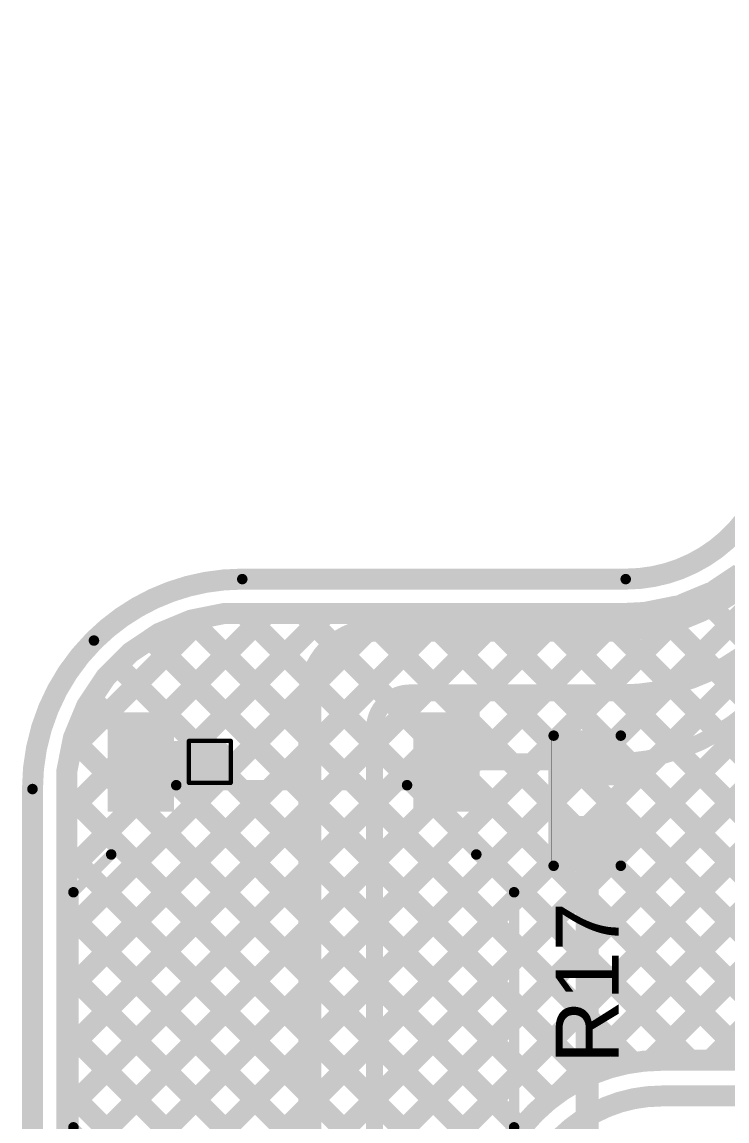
# Model space of a CAD drawing. Header units: inches. Extents: x 3 to 457, y -41 to 239.
# Drawn here: x 98.36 to 106.89, y 154.97 to 168.27 of the extents above; entities that cross this region are included whole.
import ezdxf

# ---------------------------------------------------------------- set-up
doc = ezdxf.new("R2010")
doc.units = ezdxf.units.IN
for name, color, linetype in [('Board Outline', 216, 'Continuous'), ('Bottom Layer', 5, 'Continuous'), ('Drill Drawing', 1, 'Continuous'), ('Fabrication', 76, 'Continuous'), ('Top Layer', 1, 'Continuous'), ('Top Overlay', 2, 'Continuous'), ('Top Paste', 8, 'Continuous'), ('Top Solder', 216, 'Continuous'), ('Via Holes', 16, 'Continuous')]:
    doc.layers.add(name, color=color, linetype=linetype)
doc.styles.add('Arial', font='', dxfattribs={"height": 0.2})
doc.styles.get('Arial').set_extended_font_data('Arial')

# ---------------------------------------------------------------- blocks, each defined once
blk = doc.blocks.new('TC_0522C_1_7_260G__116')
at = {"layer": 'Top Layer'}
for points in [[(-3.49999935, 2.15000078), (-2.49999881, 2.15000078), (-2.49999881, 1.55000198), (-3.49999935, 1.55000198)], [(2.50000135, 2.15000078), (3.50000189, 2.15000078), (3.50000189, 1.55000198), (2.50000135, 1.55000198)], [(-3.49999935, -1.54999944), (-2.49999881, -1.54999944), (-2.49999881, -2.14999824), (-3.49999935, -2.14999824)], [(2.50000135, -1.54999944), (3.50000189, -1.54999944), (3.50000189, -2.14999824), (2.50000135, -2.14999824)]]:
    blk.add_hatch(color=1, dxfattribs=at).paths.add_polyline_path(points)
at = {"layer": 'Top Paste'}
for points in [[(-3.49999935, 2.15000078), (-2.49999881, 2.15000078), (-2.49999881, 1.55000198), (-3.49999935, 1.55000198)], [(2.50000135, 2.15000078), (3.50000189, 2.15000078), (3.50000189, 1.55000198), (2.50000135, 1.55000198)], [(-3.49999935, -1.54999944), (-2.49999881, -1.54999944), (-2.49999881, -2.14999824), (-3.49999935, -2.14999824)], [(2.50000135, -1.54999944), (3.50000189, -1.54999944), (3.50000189, -2.14999824), (2.50000135, -2.14999824)]]:
    blk.add_hatch(color=8, dxfattribs=at).paths.add_polyline_path(points)
at = {"layer": 'Top Solder'}
for points in [[(-3.60159935, 2.25160078), (-2.39839881, 2.25160078), (-2.39839881, 1.44840198), (-3.60159935, 1.44840198)], [(2.39840135, 2.25160078), (3.60160189, 2.25160078), (3.60160189, 1.44840198), (2.39840135, 1.44840198)], [(-3.60159935, -1.44839944), (-2.39839881, -1.44839944), (-2.39839881, -2.25159824), (-3.60159935, -2.25159824)], [(2.39840135, -1.44839944), (3.60160189, -1.44839944), (3.60160189, -2.25159824), (2.39840135, -2.25159824)]]:
    blk.add_hatch(color=216, dxfattribs=at).paths.add_polyline_path(points)
at = {"layer": 'Top Overlay'}
for points in [[(-1.42239746, 2.667, 0.127, 0.127, 0), (-1.87959746, 2.2098, 0.127, 0.127, 0)], [(-1.4224, 2.667, 0.127, 0.127, 0), (1.4224, 2.667, 0.127, 0.127, 0)], [(1.4224, 2.667, 0.127, 0.127, 0), (1.8796, 2.2098, 0.127, 0.127, 0)], [(-3.1496, 2.4638, 0.127, 0.127, 0), (-3.0226, 2.3368, 0.127, 0.127, 0)], [(-3.1496, 2.4638, 0.127, 0.127, 0), (-2.8956, 2.4638, 0.127, 0.127, 0)], [(-2.8956, 2.4638, 0.127, 0.127, 0), (-3.0226, 2.3368, 0.127, 0.127, 0)], [(2.7178, 1.4224, 0.127, 0.127, 0), (2.7178, -1.3716, 0.127, 0.127, 0)], [(-2.7178, 1.397, 0.127, 0.127, 0), (-2.71779746, -1.3716, 0.127, 0.127, 0)], [(-1.87959746, -2.20979746, 0.127, 0.127, 0), (-1.42239746, -2.66699746, 0.127, 0.127, 0)], [(1.8796, -2.20979746, 0.127, 0.127, 0), (1.4224, -2.66699746, 0.127, 0.127, 0)], [(-1.4224, -2.66699746, 0.127, 0.127, 0), (1.4224, -2.66699746, 0.127, 0.127, 0)]]:
    blk.add_lwpolyline(points, format="xyseb", dxfattribs=at)
for points in [[(-1.45415, 2.667, 0.0635, 0.0635, 1), (-1.39065, 2.667, 0.0635, 0.0635, 1)], [(-1.45414746, 2.667, 0.0635, 0.0635, 1), (-1.39064746, 2.667, 0.0635, 0.0635, 1)], [(1.39065, 2.667, 0.0635, 0.0635, 1), (1.45415, 2.667, 0.0635, 0.0635, 1)], [(1.39065, 2.667, 0.0635, 0.0635, 1), (1.45415, 2.667, 0.0635, 0.0635, 1)], [(-3.18135, 2.4638, 0.0635, 0.0635, 1), (-3.11785, 2.4638, 0.0635, 0.0635, 1)], [(-3.18135, 2.4638, 0.0635, 0.0635, 1), (-3.11785, 2.4638, 0.0635, 0.0635, 1)], [(-2.92735, 2.4638, 0.0635, 0.0635, 1), (-2.86385, 2.4638, 0.0635, 0.0635, 1)], [(-2.92735, 2.4638, 0.0635, 0.0635, 1), (-2.86385, 2.4638, 0.0635, 0.0635, 1)], [(-3.05435, 2.3368, 0.0635, 0.0635, 1), (-2.99085, 2.3368, 0.0635, 0.0635, 1)], [(-3.05435, 2.3368, 0.0635, 0.0635, 1), (-2.99085, 2.3368, 0.0635, 0.0635, 1)], [(-1.91134746, 2.2098, 0.0635, 0.0635, 1), (-1.84784746, 2.2098, 0.0635, 0.0635, 1)], [(1.84785, 2.2098, 0.0635, 0.0635, 1), (1.91135, 2.2098, 0.0635, 0.0635, 1)], [(2.68605, 1.4224, 0.0635, 0.0635, 1), (2.74955, 1.4224, 0.0635, 0.0635, 1)], [(-2.74955, 1.397, 0.0635, 0.0635, 1), (-2.68605, 1.397, 0.0635, 0.0635, 1)], [(-2.74954746, -1.3716, 0.0635, 0.0635, 1), (-2.68604746, -1.3716, 0.0635, 0.0635, 1)], [(2.68605, -1.3716, 0.0635, 0.0635, 1), (2.74955, -1.3716, 0.0635, 0.0635, 1)], [(-1.91134746, -2.20979746, 0.0635, 0.0635, 1), (-1.84784746, -2.20979746, 0.0635, 0.0635, 1)], [(1.84785, -2.20979746, 0.0635, 0.0635, 1), (1.91135, -2.20979746, 0.0635, 0.0635, 1)], [(-1.45415, -2.66699746, 0.0635, 0.0635, 1), (-1.39065, -2.66699746, 0.0635, 0.0635, 1)], [(-1.45414746, -2.66699746, 0.0635, 0.0635, 1), (-1.39064746, -2.66699746, 0.0635, 0.0635, 1)], [(1.39065, -2.66699746, 0.0635, 0.0635, 1), (1.45415, -2.66699746, 0.0635, 0.0635, 1)], [(1.39065, -2.66699746, 0.0635, 0.0635, 1), (1.45415, -2.66699746, 0.0635, 0.0635, 1)]]:
    blk.add_lwpolyline(points, format="xyseb", close=True, dxfattribs=at)
blk = doc.blocks.new('R___0402_219')
at = {"layer": 'Top Layer'}
for points in [[(-0.6985, -0.3175), (-0.6985, 0.3174999999999999), (-0.2413000000000001, 0.3175), (-0.2412999999999999, -0.3174999999999999)], [(0.2413000000000001, -0.3175), (0.2412999999999999, 0.3174999999999999), (0.6985, 0.3175), (0.6985, -0.3174999999999999)]]:
    blk.add_hatch(color=1, dxfattribs=at).paths.add_polyline_path(points)
at = {"layer": 'Top Paste'}
for points in [[(-0.6985, -0.3175), (-0.6985, 0.3174999999999999), (-0.2413000000000001, 0.3175), (-0.2412999999999999, -0.3174999999999999)], [(0.2413000000000001, -0.3175), (0.2412999999999999, 0.3174999999999999), (0.6985, 0.3175), (0.6985, -0.3174999999999999)]]:
    blk.add_hatch(color=8, dxfattribs=at).paths.add_polyline_path(points)
at = {"layer": 'Top Solder'}
for points in [[(-0.75350116, -0.3725011600000001), (-0.75350116, 0.3725011599999999), (-0.18629884, 0.3725011600000001), (-0.1862988399999999, -0.3725011599999999)], [(0.18629884, -0.3725011600000001), (0.1862988399999999, 0.3725011599999999), (0.75350116, 0.3725011600000001), (0.75350116, -0.3725011599999999)]]:
    blk.add_hatch(color=216, dxfattribs=at).paths.add_polyline_path(points)
at = {"layer": 'Top Overlay'}
for points in [[(-0.7874, -0.4064, 0.127, 0.127, 0), (-0.7874, 0.4064, 0.127, 0.127, 0)], [(0.7874, 0.4064, 0.127, 0.127, 0), (-0.7874, 0.4064, 0.127, 0.127, 0)], [(0.7874, -0.4064, 0.127, 0.127, 0), (0.7874, 0.4064, 0.127, 0.127, 0)], [(0.7874, -0.4064, 0.127, 0.127, 0), (-0.7874, -0.4064, 0.127, 0.127, 0)], [(0.8128, -0.4318, 0.0032258, 0.0032258, 0), (-0.8128, -0.4318, 0.0032258, 0.0032258, 0)]]:
    blk.add_lwpolyline(points, format="xyseb", dxfattribs=at)
for points in [[(-0.8191499999999999, 0.4064, 0.0635, 0.0635, 1), (-0.7556499999999999, 0.4064, 0.0635, 0.0635, 1)], [(-0.8191499999999999, 0.4064, 0.0635, 0.0635, 1), (-0.7556499999999999, 0.4064, 0.0635, 0.0635, 1)], [(0.7556499999999999, 0.4064, 0.0635, 0.0635, 1), (0.8191499999999999, 0.4064, 0.0635, 0.0635, 1)], [(0.7556499999999999, 0.4064, 0.0635, 0.0635, 1), (0.8191499999999999, 0.4064, 0.0635, 0.0635, 1)], [(-0.8191499999999999, -0.4064, 0.0635, 0.0635, 1), (-0.7556499999999999, -0.4064, 0.0635, 0.0635, 1)], [(-0.8191499999999999, -0.4064, 0.0635, 0.0635, 1), (-0.7556499999999999, -0.4064, 0.0635, 0.0635, 1)], [(0.7556499999999999, -0.4064, 0.0635, 0.0635, 1), (0.8191499999999999, -0.4064, 0.0635, 0.0635, 1)], [(0.7556499999999999, -0.4064, 0.0635, 0.0635, 1), (0.8191499999999999, -0.4064, 0.0635, 0.0635, 1)], [(-0.81360518, -0.4318, 0.0016129, 0.0016129, 1), (-0.8119948199999999, -0.4318, 0.0016129, 0.0016129, 1)], [(0.8119948199999999, -0.4318, 0.0016129, 0.0016129, 1), (0.81360518, -0.4318, 0.0016129, 0.0016129, 1)]]:
    blk.add_lwpolyline(points, format="xyseb", close=True, dxfattribs=at)

msp = doc.modelspace()

# ---------------------------------------------------------------- hatches: boundary and pattern name
at = {"layer": 'Bottom Layer'}
h = msp.add_hatch(color=5, dxfattribs=at)
edge = h.paths.add_edge_path()
edge.add_arc((100.63055566, 159.31331612), 0.2999994, 0, 360)
at = {"layer": 'Top Layer'}
h = msp.add_hatch(color=1, dxfattribs=at)
edge = h.paths.add_edge_path()
edge.add_arc((100.63055566, 159.31331612), 0.2999994, 0, 360)
at = {"layer": 'Via Holes'}
h = msp.add_hatch(color=7, dxfattribs=at)
edge = h.paths.add_edge_path()
edge.add_arc((100.63055566, 159.31331612), 0.1499997, 0, 360)

# ---------------------------------------------------------------- linework, layer by layer
at = {"layer": 'Board Outline'}
for points in [[(107.48068928, 163.34147418, 0.127, 0.127, -0.4142135623828077), (105.6642159, 161.5250008, 0.127, 0.127, 0)], [(99.22795242, 160.78140056, 0.127, 0.127, -0.198912367379658), (101.02316346, 161.5250008, 0.127, 0.127, 0)], [(101.02316346, 161.5250008, 0.127, 0.127, 0), (105.6642159, 161.5250008, 0.127, 0.127, 0)], [(98.48365621999999, 158.98451058, 0.127, 0.127, -0.198912367379658), (99.22795242, 160.78140056, 0.127, 0.127, 0)], [(98.48365621999999, 139.0714008, 0.127, 0.127, 0), (98.48365621999999, 158.98451058, 0.127, 0.127, 0)]]:
    msp.add_lwpolyline(points, format="xyseb", dxfattribs=at)
for points in [[(100.99141346, 161.5250008, 0.0635, 0.0635, 1), (101.05491346, 161.5250008, 0.0635, 0.0635, 1)], [(100.99141346, 161.5250008, 0.0635, 0.0635, 1), (101.05491346, 161.5250008, 0.0635, 0.0635, 1)], [(105.6324659, 161.5250008, 0.0635, 0.0635, 1), (105.6959659, 161.5250008, 0.0635, 0.0635, 1)], [(105.6324659, 161.5250008, 0.0635, 0.0635, 1), (105.6959659, 161.5250008, 0.0635, 0.0635, 1)], [(99.19620242, 160.78140056, 0.0635, 0.0635, 1), (99.25970242, 160.78140056, 0.0635, 0.0635, 1)], [(99.19620242, 160.78140056, 0.0635, 0.0635, 1), (99.25970242, 160.78140056, 0.0635, 0.0635, 1)], [(98.45190622, 158.98451058, 0.0635, 0.0635, 1), (98.51540621999999, 158.98451058, 0.0635, 0.0635, 1)], [(98.45190622, 158.98451058, 0.0635, 0.0635, 1), (98.51540621999999, 158.98451058, 0.0635, 0.0635, 1)]]:
    msp.add_lwpolyline(points, format="xyseb", close=True, dxfattribs=at)
at = {"layer": 'Bottom Layer'}
for points in [[(98.89800642, 152.94105048, 0.254, 0.254, 0), (114.09700066, 168.14004472, 0.254, 0.254, 0)], [(98.89800642, 152.22262926, 0.254, 0.254, 0), (114.81541934, 168.14004218, 0.254, 0.254, 0)], [(98.89800642, 151.50420804, 0.254, 0.254, 0), (115.53384056, 168.14004218, 0.254, 0.254, 0)], [(98.89800642, 150.0673656, 0.254, 0.254, 0), (116.970683, 168.14004218, 0.254, 0.254, 0)], [(98.89800642, 150.78578682, 0.254, 0.254, 0), (116.25226178, 168.14004218, 0.254, 0.254, 0)], [(104.86815958, 155.31909754, 0.254, 0.254, 0), (117.68910168, 168.14003964, 0.254, 0.254, 0)], [(105.96555134, 155.69806808, 0.254, 0.254, 0), (118.4075229, 168.14003964, 0.254, 0.254, 0)], [(106.68790448, 155.702, 0.254, 0.254, 0), (119.12594412, 168.14003964, 0.254, 0.254, 0)], [(106.75069582, 161.3949655, 0.254, 0.254, 0), (107.04677346, 161.59279848, 0.254, 0.254, 0)], [(106.35007432, 161.22040654, 0.254, 0.254, 0), (106.67905766, 161.356675, 0.254, 0.254, 0)], [(98.89800642, 153.6594717, 0.254, 0.254, 0), (106.53592104, 161.29738632, 0.254, 0.254, 0)], [(106.57892578, 161.31519934, 0.254, 0.254, 0), (112.19212512, 155.702, 0.254, 0.254, 0)], [(98.89800642, 155.09631414, 0.254, 0.254, 0), (104.91234288, 161.1106506, 0.254, 0.254, 0)], [(98.89800642, 154.37789292, 0.254, 0.254, 0), (105.6307641, 161.1106506, 0.254, 0.254, 0)], [(98.89800642, 156.53315658, 0.254, 0.254, 0), (103.4754979, 161.11064806, 0.254, 0.254, 0)], [(98.89800642, 157.2515778, 0.254, 0.254, 0), (102.75707668, 161.11064806, 0.254, 0.254, 0)], [(98.89800642, 155.81473536, 0.254, 0.254, 0), (104.19391912, 161.11064806, 0.254, 0.254, 0)], [(98.89800642, 157.96999902, 0.254, 0.254, 0), (102.03865292, 161.11064552, 0.254, 0.254, 0)], [(98.89800642, 158.68842024, 0.254, 0.254, 0), (101.3202317, 161.11064552, 0.254, 0.254, 0)], [(100.40347712, 161.02900484, 0.254, 0.254, 0), (100.81392334, 161.11064806, 0.254, 0.254, 0)], [(100.81392334, 161.11064806, 0.254, 0.254, 0), (101.02315584, 161.11064552, 0.254, 0.254, 0)], [(101.02316092, 161.11064552, 0.254, 0.254, 0), (105.6642159, 161.1106506, 0.254, 0.254, 0)], [(101.03610984, 161.11064552, 0.254, 0.254, 0), (106.44475536, 155.702, 0.254, 0.254, 0)], [(101.75453106, 161.11064552, 0.254, 0.254, 0), (107.16317658, 155.702, 0.254, 0.254, 0)], [(102.47294974, 161.11064806, 0.254, 0.254, 0), (107.8815978, 155.702, 0.254, 0.254, 0)], [(103.19137096, 161.11064806, 0.254, 0.254, 0), (108.60001902, 155.702, 0.254, 0.254, 0)], [(103.90979218, 161.11064806, 0.254, 0.254, 0), (109.31844024, 155.702, 0.254, 0.254, 0)], [(104.62821086, 161.1106506, 0.254, 0.254, 0), (110.03686146, 155.702, 0.254, 0.254, 0)], [(105.34663208, 161.1106506, 0.254, 0.254, 0), (110.75528268, 155.702, 0.254, 0.254, 0)], [(105.68454352, 161.11114844, 0.254, 0.254, 0), (105.86258482, 161.11989366, 0.254, 0.254, 0)], [(105.9230927, 161.12735618, 0.254, 0.254, 0), (106.2723427, 161.19682772, 0.254, 0.254, 0)], [(106.02756544, 161.14813846, 0.254, 0.254, 0), (111.4737039, 155.702, 0.254, 0.254, 0)], [(98.95085873999999, 159.45969378, 0.254, 0.254, 0), (100.54914612, 161.05798116, 0.254, 0.254, 0)], [(100.01685102, 160.86885784, 0.254, 0.254, 0), (100.40347712, 161.02900484, 0.254, 0.254, 0)], [(100.40054342, 161.02779072, 0.254, 0.254, 0), (105.75361628, 155.67471786, 0.254, 0.254, 0)], [(99.66889388, 160.63636148, 0.254, 0.254, 0), (100.01685102, 160.86885784, 0.254, 0.254, 0)], [(99.91146896, 160.79844396, 0.254, 0.254, 0), (105.20170476, 155.50820816, 0.254, 0.254, 0)], [(99.52094904, 160.48842172, 0.254, 0.254, 0), (99.66889388, 160.63636148, 0.254, 0.254, 0)], [(99.37282132, 160.34028892, 0.254, 0.254, 0), (99.52094396, 160.4884141, 0.254, 0.254, 0)], [(99.51201078, 160.47948092, 0.254, 0.254, 0), (104.75565282, 155.23583888, 0.254, 0.254, 0)], [(99.14006333999998, 159.99193554, 0.254, 0.254, 0), (99.37282132, 160.34028892, 0.254, 0.254, 0)], [(99.19656818, 160.0765023, 0.254, 0.254, 0), (104.3971623, 154.87590818, 0.254, 0.254, 0)], [(98.979736, 159.60487256, 0.254, 0.254, 0), (99.14006333999998, 159.99193554, 0.254, 0.254, 0)], [(98.89800642, 159.19398692, 0.254, 0.254, 0), (98.979736, 159.60487256, 0.254, 0.254, 0)], [(98.97476522, 159.57988404, 0.254, 0.254, 0), (104.12636274, 154.42828652, 0.254, 0.254, 0)], [(98.89800642, 158.98451058, 0.254, 0.254, 0), (98.89800642, 159.19398692, 0.254, 0.254, 0)], [(98.89800642, 140.2166868, 0.254, 0.254, 0), (98.89800642, 158.98451058, 0.254, 0.254, 0)], [(98.89800642, 158.93822162, 0.254, 0.254, 0), (103.96197902, 153.87424902, 0.254, 0.254, 0)], [(98.89800642, 158.2198004, 0.254, 0.254, 0), (103.93635296, 153.18145386, 0.254, 0.254, 0)], [(98.89800642, 157.50137918, 0.254, 0.254, 0), (103.93635296, 152.46303264, 0.254, 0.254, 0)], [(98.89800642, 156.78295796, 0.254, 0.254, 0), (103.93635296, 151.74461142, 0.254, 0.254, 0)], [(98.89800642, 156.06453674, 0.254, 0.254, 0), (103.93635296, 151.0261902, 0.254, 0.254, 0)], [(103.93635296, 153.54255296, 0.254, 0.254, -0.4142135623730951), (106.0958, 155.702, 0.254, 0.254, 0)], [(106.0958, 155.702, 0.254, 0.254, 0), (120.9802, 155.702, 0.254, 0.254, 0)], [(98.89800642, 155.34611552, 0.254, 0.254, 0), (103.93635296, 150.30776898, 0.254, 0.254, 0)], [(104.36815296, 153.54255296, 0.254, 0.254, -0.4142135623730951), (106.0958, 155.2702, 0.254, 0.254, 0)], [(106.0958, 155.2702, 0.254, 0.254, 0), (120.9802, 155.2702, 0.254, 0.254, 0)]]:
    msp.add_lwpolyline(points, format="xyseb", dxfattribs=at)
for points in [[(106.61555766, 161.356675, 0.127, 0.127, 1), (106.74255766, 161.356675, 0.127, 0.127, 1)], [(106.68719582, 161.3949655, 0.127, 0.127, 1), (106.81419582, 161.3949655, 0.127, 0.127, 1)], [(106.28657432, 161.22040654, 0.127, 0.127, 1), (106.41357432, 161.22040654, 0.127, 0.127, 1)], [(106.47242104, 161.29738632, 0.127, 0.127, 1), (106.59942104, 161.29738632, 0.127, 0.127, 1)], [(106.51542578, 161.31519934, 0.127, 0.127, 1), (106.64242578, 161.31519934, 0.127, 0.127, 1)], [(100.75042334, 161.11064806, 0.127, 0.127, 1), (100.87742334, 161.11064806, 0.127, 0.127, 1)], [(100.75042334, 161.11064806, 0.127, 0.127, 1), (100.87742334, 161.11064806, 0.127, 0.127, 1)], [(100.95965584, 161.11064552, 0.127, 0.127, 1), (101.08665584, 161.11064552, 0.127, 0.127, 1)], [(100.95966092, 161.11064552, 0.127, 0.127, 1), (101.08666092, 161.11064552, 0.127, 0.127, 1)], [(100.97260984, 161.11064552, 0.127, 0.127, 1), (101.09960984, 161.11064552, 0.127, 0.127, 1)], [(101.2567317, 161.11064552, 0.127, 0.127, 1), (101.3837317, 161.11064552, 0.127, 0.127, 1)], [(101.69103106, 161.11064552, 0.127, 0.127, 1), (101.81803106, 161.11064552, 0.127, 0.127, 1)], [(101.97515292, 161.11064552, 0.127, 0.127, 1), (102.10215292, 161.11064552, 0.127, 0.127, 1)], [(102.40944974, 161.11064806, 0.127, 0.127, 1), (102.53644974, 161.11064806, 0.127, 0.127, 1)], [(102.69357668, 161.11064806, 0.127, 0.127, 1), (102.82057668, 161.11064806, 0.127, 0.127, 1)], [(103.12787096, 161.11064806, 0.127, 0.127, 1), (103.25487096, 161.11064806, 0.127, 0.127, 1)], [(103.4119979, 161.11064806, 0.127, 0.127, 1), (103.5389979, 161.11064806, 0.127, 0.127, 1)], [(103.84629218, 161.11064806, 0.127, 0.127, 1), (103.97329218, 161.11064806, 0.127, 0.127, 1)], [(104.13041912, 161.11064806, 0.127, 0.127, 1), (104.25741912, 161.11064806, 0.127, 0.127, 1)], [(104.56471086, 161.1106506, 0.127, 0.127, 1), (104.69171086, 161.1106506, 0.127, 0.127, 1)], [(104.84884288, 161.1106506, 0.127, 0.127, 1), (104.97584288, 161.1106506, 0.127, 0.127, 1)], [(105.28313208, 161.1106506, 0.127, 0.127, 1), (105.41013208, 161.1106506, 0.127, 0.127, 1)], [(105.5672641, 161.1106506, 0.127, 0.127, 1), (105.6942641, 161.1106506, 0.127, 0.127, 1)], [(105.6007159, 161.1106506, 0.127, 0.127, 1), (105.7277159, 161.1106506, 0.127, 0.127, 1)], [(105.62104352, 161.11114844, 0.127, 0.127, 1), (105.74804352, 161.11114844, 0.127, 0.127, 1)], [(105.79908482, 161.11989366, 0.127, 0.127, 1), (105.92608482, 161.11989366, 0.127, 0.127, 1)], [(105.8595927, 161.12735618, 0.127, 0.127, 1), (105.9865927, 161.12735618, 0.127, 0.127, 1)], [(105.96406544, 161.14813846, 0.127, 0.127, 1), (106.09106544, 161.14813846, 0.127, 0.127, 1)], [(106.2088427, 161.19682772, 0.127, 0.127, 1), (106.3358427, 161.19682772, 0.127, 0.127, 1)], [(100.33704342, 161.02779072, 0.127, 0.127, 1), (100.46404342, 161.02779072, 0.127, 0.127, 1)], [(100.33997712, 161.02900484, 0.127, 0.127, 1), (100.46697712, 161.02900484, 0.127, 0.127, 1)], [(100.33997712, 161.02900484, 0.127, 0.127, 1), (100.46697712, 161.02900484, 0.127, 0.127, 1)], [(100.48564612, 161.05798116, 0.127, 0.127, 1), (100.61264612, 161.05798116, 0.127, 0.127, 1)], [(99.95335102, 160.86885784, 0.127, 0.127, 1), (100.08035102, 160.86885784, 0.127, 0.127, 1)], [(99.95335102, 160.86885784, 0.127, 0.127, 1), (100.08035102, 160.86885784, 0.127, 0.127, 1)], [(99.84796895999999, 160.79844396, 0.127, 0.127, 1), (99.97496896, 160.79844396, 0.127, 0.127, 1)], [(99.60539388, 160.63636148, 0.127, 0.127, 1), (99.73239387999999, 160.63636148, 0.127, 0.127, 1)], [(99.60539388, 160.63636148, 0.127, 0.127, 1), (99.73239387999999, 160.63636148, 0.127, 0.127, 1)], [(99.44851077999999, 160.47948092, 0.127, 0.127, 1), (99.57551078, 160.47948092, 0.127, 0.127, 1)], [(99.45744395999999, 160.4884141, 0.127, 0.127, 1), (99.58444396, 160.4884141, 0.127, 0.127, 1)], [(99.45744903999999, 160.48842172, 0.127, 0.127, 1), (99.58444904, 160.48842172, 0.127, 0.127, 1)], [(99.30932132, 160.34028892, 0.127, 0.127, 1), (99.43632131999999, 160.34028892, 0.127, 0.127, 1)], [(99.30932132, 160.34028892, 0.127, 0.127, 1), (99.43632131999999, 160.34028892, 0.127, 0.127, 1)], [(99.13306818, 160.0765023, 0.127, 0.127, 1), (99.26006817999999, 160.0765023, 0.127, 0.127, 1)], [(99.07656333999999, 159.99193554, 0.127, 0.127, 1), (99.20356334, 159.99193554, 0.127, 0.127, 1)], [(99.07656333999999, 159.99193554, 0.127, 0.127, 1), (99.20356334, 159.99193554, 0.127, 0.127, 1)], [(98.916236, 159.60487256, 0.127, 0.127, 1), (99.043236, 159.60487256, 0.127, 0.127, 1)], [(98.916236, 159.60487256, 0.127, 0.127, 1), (99.043236, 159.60487256, 0.127, 0.127, 1)], [(98.91126521999999, 159.57988404, 0.127, 0.127, 1), (99.03826522, 159.57988404, 0.127, 0.127, 1)], [(98.88735874, 159.45969378, 0.127, 0.127, 1), (99.01435873999999, 159.45969378, 0.127, 0.127, 1)], [(98.83450642, 159.19398692, 0.127, 0.127, 1), (98.96150641999999, 159.19398692, 0.127, 0.127, 1)], [(98.83450642, 159.19398692, 0.127, 0.127, 1), (98.96150641999999, 159.19398692, 0.127, 0.127, 1)], [(98.83450642, 158.98451058, 0.127, 0.127, 1), (98.96150641999999, 158.98451058, 0.127, 0.127, 1)], [(98.83450642, 158.98451058, 0.127, 0.127, 1), (98.96150641999999, 158.98451058, 0.127, 0.127, 1)], [(98.83450642, 158.93822162, 0.127, 0.127, 1), (98.96150641999999, 158.93822162, 0.127, 0.127, 1)], [(98.83450642, 158.68842024, 0.127, 0.127, 1), (98.96150641999999, 158.68842024, 0.127, 0.127, 1)], [(98.83450642, 158.2198004, 0.127, 0.127, 1), (98.96150641999999, 158.2198004, 0.127, 0.127, 1)], [(98.83450642, 157.96999902, 0.127, 0.127, 1), (98.96150641999999, 157.96999902, 0.127, 0.127, 1)], [(98.83450642, 157.50137918, 0.127, 0.127, 1), (98.96150641999999, 157.50137918, 0.127, 0.127, 1)], [(98.83450642, 157.2515778, 0.127, 0.127, 1), (98.96150641999999, 157.2515778, 0.127, 0.127, 1)], [(98.83450642, 156.78295796, 0.127, 0.127, 1), (98.96150641999999, 156.78295796, 0.127, 0.127, 1)], [(98.83450642, 156.53315658, 0.127, 0.127, 1), (98.96150641999999, 156.53315658, 0.127, 0.127, 1)], [(98.83450642, 156.06453674, 0.127, 0.127, 1), (98.96150641999999, 156.06453674, 0.127, 0.127, 1)], [(98.83450642, 155.81473536, 0.127, 0.127, 1), (98.96150641999999, 155.81473536, 0.127, 0.127, 1)], [(105.69011628, 155.67471786, 0.127, 0.127, 1), (105.81711628, 155.67471786, 0.127, 0.127, 1)], [(105.90205134, 155.69806808, 0.127, 0.127, 1), (106.02905134, 155.69806808, 0.127, 0.127, 1)], [(106.0323, 155.702, 0.127, 0.127, 1), (106.1593, 155.702, 0.127, 0.127, 1)], [(106.0323, 155.702, 0.127, 0.127, 1), (106.1593, 155.702, 0.127, 0.127, 1)], [(106.38125536, 155.702, 0.127, 0.127, 1), (106.50825536, 155.702, 0.127, 0.127, 1)], [(106.62440448, 155.702, 0.127, 0.127, 1), (106.75140448, 155.702, 0.127, 0.127, 1)], [(105.13820476, 155.50820816, 0.127, 0.127, 1), (105.26520476, 155.50820816, 0.127, 0.127, 1)], [(98.83450642, 155.34611552, 0.127, 0.127, 1), (98.96150641999999, 155.34611552, 0.127, 0.127, 1)], [(104.69215282, 155.23583888, 0.127, 0.127, 1), (104.81915282, 155.23583888, 0.127, 0.127, 1)], [(104.80465958, 155.31909754, 0.127, 0.127, 1), (104.93165958, 155.31909754, 0.127, 0.127, 1)], [(106.0323, 155.2702, 0.127, 0.127, 1), (106.1593, 155.2702, 0.127, 0.127, 1)], [(106.0323, 155.2702, 0.127, 0.127, 1), (106.1593, 155.2702, 0.127, 0.127, 1)], [(98.83450642, 155.09631414, 0.127, 0.127, 1), (98.96150641999999, 155.09631414, 0.127, 0.127, 1)], [(104.3336623, 154.87590818, 0.127, 0.127, 1), (104.4606623, 154.87590818, 0.127, 0.127, 1)]]:
    msp.add_lwpolyline(points, format="xyseb", close=True, dxfattribs=at)
at = {"layer": 'Drill Drawing'}
for points in [[(100.37655566, 159.56731612, 0.0508, 0.0508, 0), (100.88455566, 159.56731612, 0.0508, 0.0508, 0)], [(100.37655566, 159.05931612, 0.0508, 0.0508, 0), (100.37655566, 159.56731612, 0.0508, 0.0508, 0)], [(100.88455566, 159.05931612, 0.0508, 0.0508, 0), (100.88455566, 159.56731612, 0.0508, 0.0508, 0)], [(100.37655566, 159.05931612, 0.0508, 0.0508, 0), (100.88455566, 159.05931612, 0.0508, 0.0508, 0)]]:
    msp.add_lwpolyline(points, format="xyseb", dxfattribs=at)
for points in [[(100.36385566, 159.56731612, 0.0254, 0.0254, 1), (100.38925566, 159.56731612, 0.0254, 0.0254, 1)], [(100.36385566, 159.56731612, 0.0254, 0.0254, 1), (100.38925566, 159.56731612, 0.0254, 0.0254, 1)], [(100.87185566, 159.56731612, 0.0254, 0.0254, 1), (100.89725566, 159.56731612, 0.0254, 0.0254, 1)], [(100.87185566, 159.56731612, 0.0254, 0.0254, 1), (100.89725566, 159.56731612, 0.0254, 0.0254, 1)], [(100.36385566, 159.05931612, 0.0254, 0.0254, 1), (100.38925566, 159.05931612, 0.0254, 0.0254, 1)], [(100.36385566, 159.05931612, 0.0254, 0.0254, 1), (100.38925566, 159.05931612, 0.0254, 0.0254, 1)], [(100.87185566, 159.05931612, 0.0254, 0.0254, 1), (100.89725566, 159.05931612, 0.0254, 0.0254, 1)], [(100.87185566, 159.05931612, 0.0254, 0.0254, 1), (100.89725566, 159.05931612, 0.0254, 0.0254, 1)]]:
    msp.add_lwpolyline(points, format="xyseb", close=True, dxfattribs=at)
at = {"layer": 'Fabrication'}
for points in [[(107.48068928, 163.34147418, 0.254, 0.254, -0.4142135623828077), (105.6642159, 161.5250008, 0.254, 0.254, 0)], [(99.22795242, 160.78140056, 0.254, 0.254, -0.198912367379658), (101.02316346, 161.5250008, 0.254, 0.254, 0)], [(101.02316346, 161.5250008, 0.254, 0.254, 0), (105.6642159, 161.5250008, 0.254, 0.254, 0)], [(98.48365621999999, 158.98451058, 0.254, 0.254, -0.198912367379658), (99.22795242, 160.78140056, 0.254, 0.254, 0)], [(98.48365621999999, 139.0714008, 0.254, 0.254, 0), (98.48365621999999, 158.98451058, 0.254, 0.254, 0)]]:
    msp.add_lwpolyline(points, format="xyseb", dxfattribs=at)
for points in [[(100.95966346, 161.5250008, 0.127, 0.127, 1), (101.08666346, 161.5250008, 0.127, 0.127, 1)], [(100.95966346, 161.5250008, 0.127, 0.127, 1), (101.08666346, 161.5250008, 0.127, 0.127, 1)], [(105.6007159, 161.5250008, 0.127, 0.127, 1), (105.7277159, 161.5250008, 0.127, 0.127, 1)], [(105.6007159, 161.5250008, 0.127, 0.127, 1), (105.7277159, 161.5250008, 0.127, 0.127, 1)], [(99.16445241999999, 160.78140056, 0.127, 0.127, 1), (99.29145241999998, 160.78140056, 0.127, 0.127, 1)], [(99.16445241999999, 160.78140056, 0.127, 0.127, 1), (99.29145241999998, 160.78140056, 0.127, 0.127, 1)], [(98.42015622, 158.98451058, 0.127, 0.127, 1), (98.54715621999999, 158.98451058, 0.127, 0.127, 1)], [(98.42015622, 158.98451058, 0.127, 0.127, 1), (98.54715621999999, 158.98451058, 0.127, 0.127, 1)]]:
    msp.add_lwpolyline(points, format="xyseb", close=True, dxfattribs=at)
at = {"layer": 'Top Layer'}
for points in [[(107.29432694, 161.65204398, 0.2794, 0.2794, -0.198912367379658), (105.49827516, 160.90809576, 0.2794, 0.2794, 0)], [(101.84182832, 160.09893304, 0.2794, 0.2794, -0.4142135623730951), (102.65099104, 160.90809576, 0.2794, 0.2794, 0)], [(102.65099104, 160.90809576, 0.2794, 0.2794, 0), (105.49827516, 160.90809576, 0.2794, 0.2794, 0)], [(107.39834502, 160.89294974, 0.2032, 0.2032, -0.198912367379658), (105.60229324, 160.14900152, 0.2032, 0.2032, 0)], [(101.84182832, 150.54366386, 0.2794, 0.2794, 0), (101.84182832, 160.09893304, 0.2794, 0.2794, 0)], [(102.6234168, 159.71642936, 0.2032, 0.2032, -0.4142135623730951), (103.05598896, 160.14900152, 0.2032, 0.2032, 0)], [(103.05598896, 160.14900152, 0.2032, 0.2032, 0), (105.60229324, 160.14900152, 0.2032, 0.2032, 0)], [(107.2884062, 160.0572618, 0.2032, 0.2032, -0.198912367379658), (105.49235442, 159.31331358, 0.2032, 0.2032, 0)], [(102.6234168, 151.80851274, 0.2032, 0.2032, 0), (102.6234168, 159.71642936, 0.2032, 0.2032, 0)], [(99.79622408, 159.31331612, 0.508, 0.508, 0), (100.63055566, 159.31331612, 0.508, 0.508, 0)], [(103.4962243, 159.31331612, 0.2032, 0.2032, 0), (103.49622684, 159.31331358, 0.2032, 0.2032, 0)], [(103.49622684, 159.31331358, 0.2032, 0.2032, 0), (105.19853738, 159.31331358, 0.2032, 0.2032, 0)], [(105.19853738, 159.31331358, 0.2032, 0.2032, 0), (105.49235442, 159.31331358, 0.2032, 0.2032, 0)], [(105.19853738, 151.51551358, 0.2794, 0.2794, 0), (105.19853738, 158.37351358, 0.2794, 0.2794, 0)]]:
    msp.add_lwpolyline(points, format="xyseb", dxfattribs=at)
for points in [[(102.58114104, 160.90809576, 0.1397, 0.1397, 1), (102.72084104, 160.90809576, 0.1397, 0.1397, 1)], [(102.58114104, 160.90809576, 0.1397, 0.1397, 1), (102.72084104, 160.90809576, 0.1397, 0.1397, 1)], [(105.42842516, 160.90809576, 0.1397, 0.1397, 1), (105.56812516, 160.90809576, 0.1397, 0.1397, 1)], [(105.42842516, 160.90809576, 0.1397, 0.1397, 1), (105.56812516, 160.90809576, 0.1397, 0.1397, 1)], [(101.77197832, 160.09893304, 0.1397, 0.1397, 1), (101.91167832, 160.09893304, 0.1397, 0.1397, 1)], [(101.77197832, 160.09893304, 0.1397, 0.1397, 1), (101.91167832, 160.09893304, 0.1397, 0.1397, 1)], [(103.00518896, 160.14900152, 0.1016, 0.1016, 1), (103.10678896, 160.14900152, 0.1016, 0.1016, 1)], [(103.00518896, 160.14900152, 0.1016, 0.1016, 1), (103.10678896, 160.14900152, 0.1016, 0.1016, 1)], [(105.55149324, 160.14900152, 0.1016, 0.1016, 1), (105.65309324, 160.14900152, 0.1016, 0.1016, 1)], [(105.55149324, 160.14900152, 0.1016, 0.1016, 1), (105.65309324, 160.14900152, 0.1016, 0.1016, 1)], [(102.5726168, 159.71642936, 0.1016, 0.1016, 1), (102.6742168, 159.71642936, 0.1016, 0.1016, 1)], [(102.5726168, 159.71642936, 0.1016, 0.1016, 1), (102.6742168, 159.71642936, 0.1016, 0.1016, 1)], [(99.66922407999999, 159.31331612, 0.254, 0.254, 1), (99.92322408, 159.31331612, 0.254, 0.254, 1)], [(100.50355566, 159.31331612, 0.254, 0.254, 1), (100.75755566, 159.31331612, 0.254, 0.254, 1)], [(103.4454243, 159.31331612, 0.1016, 0.1016, 1), (103.5470243, 159.31331612, 0.1016, 0.1016, 1)], [(103.44542684, 159.31331358, 0.1016, 0.1016, 1), (103.54702684, 159.31331358, 0.1016, 0.1016, 1)], [(103.44542684, 159.31331358, 0.1016, 0.1016, 1), (103.54702684, 159.31331358, 0.1016, 0.1016, 1)], [(105.14773738, 159.31331358, 0.1016, 0.1016, 1), (105.24933738, 159.31331358, 0.1016, 0.1016, 1)], [(105.14773738, 159.31331358, 0.1016, 0.1016, 1), (105.24933738, 159.31331358, 0.1016, 0.1016, 1)], [(105.44155442, 159.31331358, 0.1016, 0.1016, 1), (105.54315442, 159.31331358, 0.1016, 0.1016, 1)], [(105.44155442, 159.31331358, 0.1016, 0.1016, 1), (105.54315442, 159.31331358, 0.1016, 0.1016, 1)], [(105.12868738, 158.37351358, 0.1397, 0.1397, 1), (105.26838738, 158.37351358, 0.1397, 0.1397, 1)]]:
    msp.add_lwpolyline(points, format="xyseb", close=True, dxfattribs=at)

# ---------------------------------------------------------------- block references
for name, p, rotation in [('TC_0522C_1_7_260G__116', (101.64622546, 156.3133145), 90), ('R___0402_219', (105.19853738, 158.84341358), 270)]:
    msp.add_blockref(name, p, dxfattribs=dict(rotation=rotation))

# ---------------------------------------------------------------- texts
at = {"layer": 'Top Overlay', "style": 'Arial'}
msp.add_text('R17', height=0.7619999999999999, rotation=90, dxfattribs=at).set_placement((105.57941292, 155.66033892))

doc.saveas('drawing.dxf')
